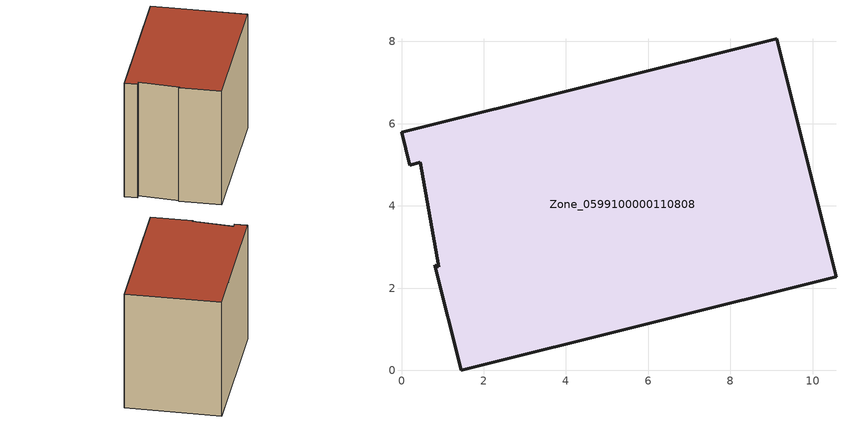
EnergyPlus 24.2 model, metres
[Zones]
Zone_0599100000110808
 floor ground (C_G): 0.9,2.53 0.46,5.06 0.2,4.99 0,5.79 9.12,8.07 10.57,2.28 1.45,0 0.81,2.56 z0
 wall outside (C_F): 1.45,0 10.57,2.28 9.12,8.07 0,5.79 0.2,4.99 0.46,5.06 0.9,2.53 0.81,2.56 1.45,0 z0:7.95
 roof outside (C_R): 0.46,5.06 0.9,2.53 0.81,2.56 1.45,0 10.57,2.28 9.12,8.07 0,5.79 0.2,4.99 z7.95
[BUILDING]
Pand.0599100000110808: North Axis=0; Terrain=City; Loads Convergence Tolerance Value=0.04; Temperature Convergence Tolerance Value=0.4; Solar Distribution=FullExterior; Maximum Number of Warmup Days=25; Minimum Number of Warmup Days=1
[Site:Location]
Rotterdam.The.Hague.AP_ZH_NLD Design_Conditions: Latitude=51.96; Longitude=4.45; Time Zone=1; Elevation=-4.5
[SITE:GROUNDTEMPERATURE:BUILDINGSURFACE]
18, 18, 18, 18, 18, 18, 18, 18, 18, 18, 18, 18
[MATERIAL] Thermal Absorptance=0.9; Solar Absorptance=0.7; Visible Absorptance=0.7
Name | Roughness | Thickness | Conductivity | Density | Specific Heat
G.TI.1965-1974 | MediumSmooth | 0.15 | 0.882353 | 540 | 1210
F.TI.1965-1974 | Rough | 0.3 | 0.697674 | 1920 | 840
R.TI.1965-1974 | MediumRough | 0.2 | 0.232558 | 1500 | 1000
[CONSTRUCTION]
C_G: G.TI.1965-1974
C_F: F.TI.1965-1974
C_R: R.TI.1965-1974
[ZONE]
Zone_0599100000110808: Type=1; Multiplier=1; Ceiling Height=Autocalculate; Volume=Autocalculate; Floor Area=autocalculate; Part of Total Floor Area=Yes
[ZONEINFILTRATION:DESIGNFLOWRATE]
Infil_Zone_0599100000110808: Zone or ZoneList or Space or SpaceList=Zone_0599100000110808; Schedule=AlwaysOn; Design Flow Rate Calculation Method=Flow/Area; Flow Rate per Floor Area=0.003; Constant Term Coefficient=1; Temperature Term Coefficient=0; Velocity Term Coefficient=0; Velocity Squared Term Coefficient=0
[HVACTEMPLATE:ZONE:IDEALLOADSAIRSYSTEM]
Zone_0599100000110808: Maximum Heating Supply Air Temperature=50; Minimum Cooling Supply Air Temperature=13; Maximum Heating Supply Air Humidity Ratio=0.0156; Minimum Cooling Supply Air Humidity Ratio=0.0077; Heating Limit=NoLimit; Cooling Limit=NoLimit; Dehumidification Control Type=ConstantSensibleHeatRatio; Cooling Sensible Heat Ratio=0.7; Dehumidification Setpoint=60; Humidification Control Type=None; Humidification Setpoint=30; Outdoor Air Method=None; Outdoor Air Flow Rate per Person=0.00944; Outdoor Air Flow Rate per Zone Floor Area=0; Outdoor Air Flow Rate per Zone=0; Demand Controlled Ventilation Type=None; Outdoor Air Economizer Type=NoEconomizer; Heat Recovery Type=None; Sensible Heat Recovery Effectiveness=0.7; Latent Heat Recovery Effectiveness=0.65
[ZONECONTROL:THERMOSTAT]
ThermostatControl_Zone_0599100000110808: Zone or ZoneList=Zone_0599100000110808; Control Type Schedule=DualSetpointControlType; Control 1=Thermostat_Zone_0599100000110808; Temperature Difference Between Cutout And Setpoint=0
[THERMOSTATSETPOINT:DUALSETPOINT]
Thermostat_Zone_0599100000110808: Heating Setpoint Temperature Schedule=HeatingSetpoint_Zone_0599100000110808; Cooling Setpoint Temperature Schedule=CoolingSetpoint_Zone_0599100000110808
[SCHEDULE:COMPACT]
HeatingSetpoint_Zone_0599100000110808: Through: 12/31, For: AllDays, Until: 24:00, 21
CoolingSetpoint_Zone_0599100000110808: Through: 12/31, For: AllDays, Until: 24:00, 24
DualSetpointControlType: Through: 12/31, For: AllDays, Until: 24:00, 4
AlwaysOn: Through: 12/31, For: AllDays, Until: 24:00, 1
